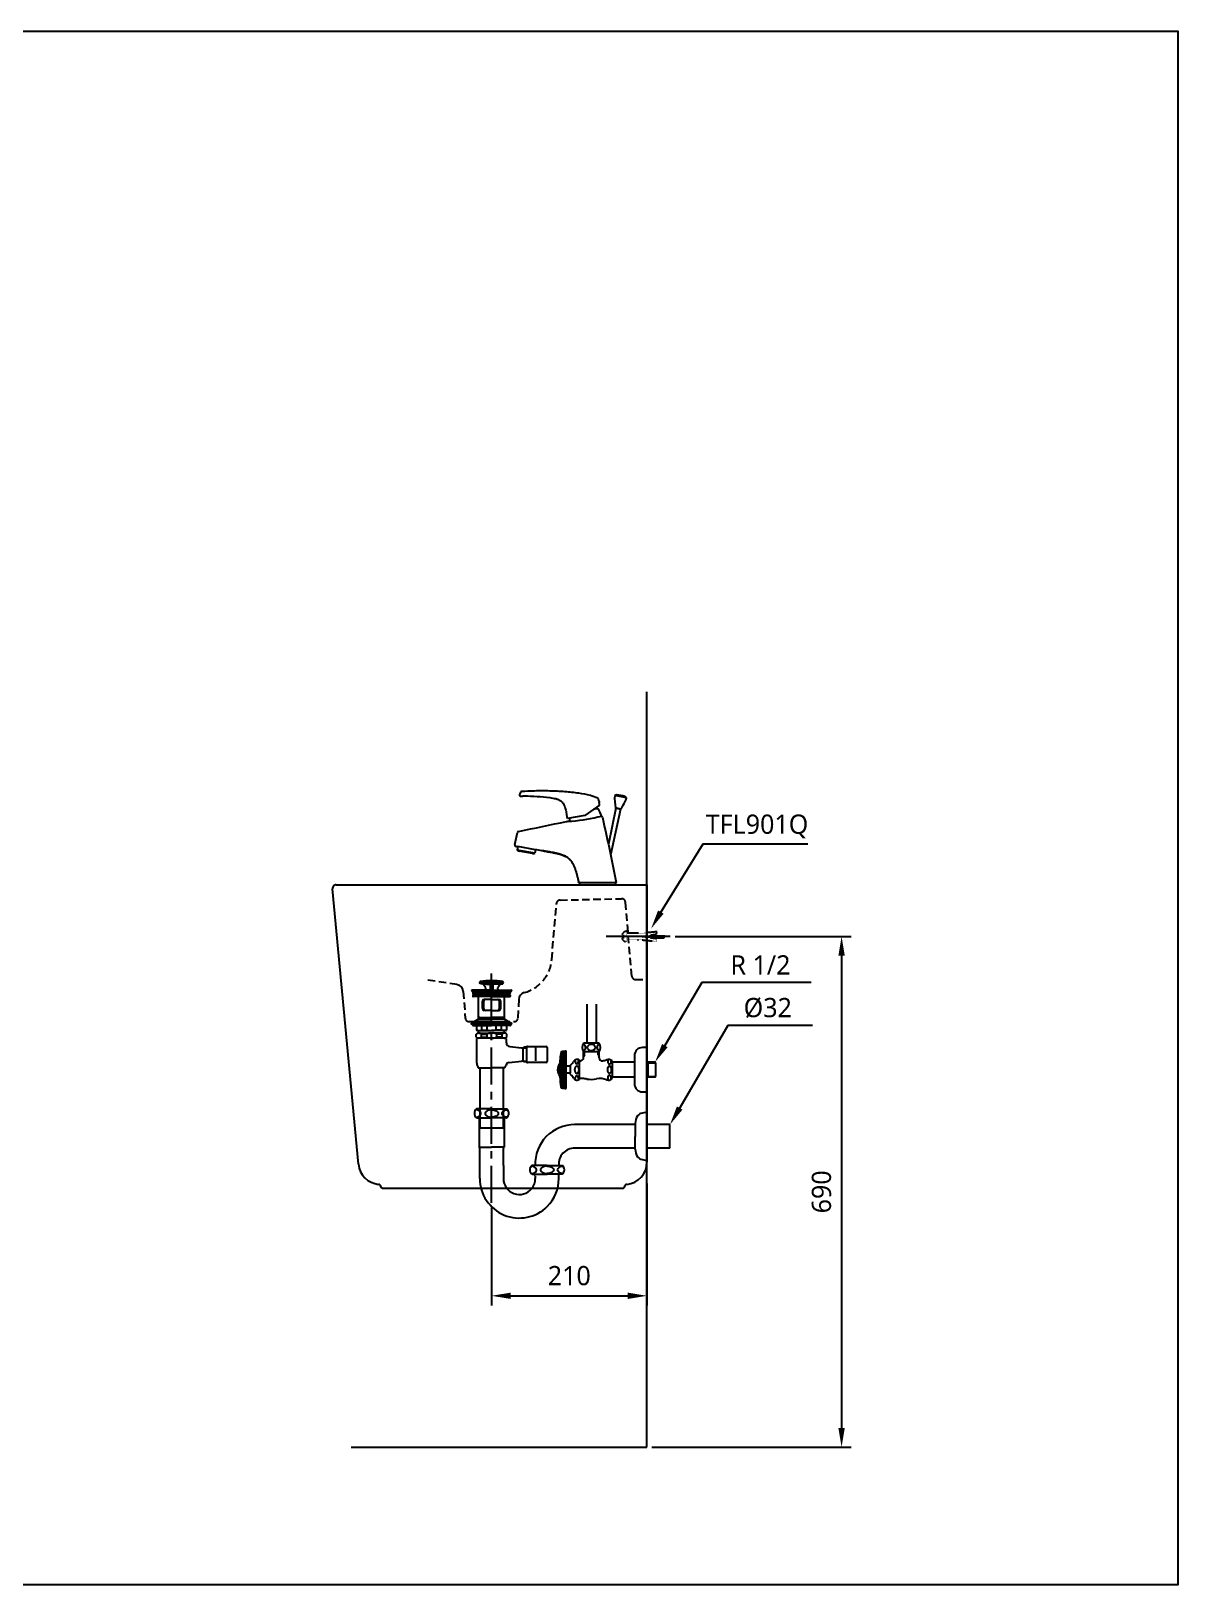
# Model space of a CAD drawing. Extents: x 7158 to 10258, y -4678 to -2578.
# Drawn here: x 8708 to 10258, y -4678 to -2578 of the extents above; entities that cross this region are included whole.
import ezdxf

# ---------------------------------------------------------------- set-up
doc = ezdxf.new("R2010")
doc.units = 0
doc.header["$LTSCALE"] = 20
doc.header["$MEASUREMENT"] = 0
for name, pattern in [('CENTER', [2, 1.25, -0.25, 0.25, -0.25]), ('CENTER2', [1.125, 0.75, -0.125, 0.125, -0.125]), ('HIDDEN', [0.375, 0.25, -0.125]), ('HIDDEN2', [0.1875, 0.125, -0.0625])]:
    doc.linetypes.add(name, pattern=pattern)
doc.layers.get('0').update_dxf_attribs({"linetype": 'CONTINUOUS'})
doc.layers.get('DEFPOINTS').update_dxf_attribs({"linetype": 'CONTINUOUS'})
for name, color, linetype in [('1', 1, 'CONTINUOUS'), ('3', 3, 'CONTINUOUS'), ('4', 4, 'CONTINUOUS'), ('5', 5, 'CONTINUOUS'), ('6', 6, 'CONTINUOUS'), ('7', 7, 'CONTINUOUS'), ('CENTER', 2, 'CENTER')]:
    doc.layers.add(name, color=color, linetype=linetype)
doc.styles.get("Standard").update_dxf_attribs({"font": 'NanumGothic.ttf'})
doc.dimstyles.get("Standard").update_dxf_attribs({"dimtxt": 2.5, "dimasz": 2, "dimexe": 2, "dimexo": 1, "dimgap": 1.5, "dimtad": 1, "dimdec": 0, "dimlfac": 10, "dimrnd": 0.5, "dimzin": 0, "dimdsep": 46, "dimtxsty": 'Standard', "dimcen": 0, "dimclrt": 2, "dimadec": 0, "dimazin": 0, "dimtfac": 1, "dimtdec": 0, "dimtmove": 0, "dimatfit": 3, "dimfxl": 0, "dimtolj": 1, "dimtzin": 0, "dimarcsym": 0})

# ---------------------------------------------------------------- blocks, each defined once
blk = doc.blocks.new('A$C0DEF28B4')
at = {"layer": '3'}
for p, q in [((12.5, 194.6), (11.3, 196.7)), ((11.4, 196.5), (27.5, 196.5)), ((27.5, 194.6), (12.5, 194.6)), ((15, 194.4), (25.7, 193.7)), ((19.2, 189.7), (16.5, 193.6)), ((27.5, 194.6), (25.7, 193.7)), ((25.7, 193.7), (25.7, 186)), ((27, 194.3), (26.5, 187.9)), ((43.6, 196.5), (27.5, 196.5)), ((27.5, 194.6), (29.2, 193.7)), ((27.5, 194.6), (42.5, 194.6)), ((28, 194.3), (28.4, 187.9)), ((40, 194.4), (29.2, 193.7)), ((29.2, 193.7), (29.2, 186)), ((35.8, 189.7), (38.5, 193.6)), ((42.5, 194.6), (43.7, 196.7)), ((0.5, 185.6), (0.5, 185)), ((0.5, 185), (2.6, 183.5)), ((0.5, 185), (27.5, 185)), ((10.2, 186), (0.9, 186)), ((2.2, 183.3), (2.2, 182)), ((2.2, 179), (2.2, 177.7)), ((8.5, 183.5), (2.4, 183.5)), ((27.5, 177.5), (2.4, 177.5)), ((27.5, 181.5), (2.7, 181.5)), ((27.5, 179.5), (2.7, 179.5)), ((8.5, 183.5), (27.5, 183.5)), ((10, 146.9), (10, 177.5)), ((27.5, 186), (10.2, 186)), ((15.1, 161), (15.1, 171)), ((16.9, 161), (16.9, 171)), ((17.1, 186), (18.6, 186.8)), ((27.5, 173.5), (17.6, 173.5)), ((26.5, 188), (27.5, 188)), ((26.8, 186), (26.5, 188)), ((28.4, 188), (27.5, 188)), ((27.5, 186), (44.8, 186)), ((54.5, 185), (27.5, 185)), ((46.5, 183.5), (27.5, 183.5)), ((27.5, 181.5), (52.3, 181.5)), ((27.5, 179.5), (52.3, 179.5)), ((27.5, 177.5), (52.6, 177.5)), ((27.5, 173.5), (37.4, 173.5)), ((28.2, 186), (28.4, 188)), ((37.9, 186), (36.4, 186.8)), ((38.1, 161), (38.1, 171)), ((39.9, 161), (39.9, 171)), ((44.8, 186), (54.1, 186)), ((45, 146.9), (45, 177.5)), ((46.5, 183.5), (52.6, 183.5)), ((54.5, 185), (52.4, 183.5)), ((52.8, 183.3), (52.8, 182)), ((52.8, 179), (52.8, 177.7)), ((54.5, 185.6), (54.5, 185)), ((10.7, 149), (10, 150.2)), ((10, 149), (27.5, 149)), ((10.7, 146.9), (10.7, 149)), ((27.5, 158.5), (17.6, 158.5)), ((27.5, 158.5), (37.4, 158.5)), ((45, 149), (27.5, 149)), ((44.3, 149), (45, 150.2)), ((44.3, 146.9), (44.3, 149)), ((10, 146.9), (0, 140.9)), ((0, 139.9), (0, 140.9)), ((0, 140.9), (27.5, 140.9)), ((10, 139.9), (0, 139.9)), ((1.8, 139.9), (1.8, 138.6)), ((2.3, 138.1), (7.3, 138.1)), ((6.8, 122.4), (6.8, 126.6)), ((7.3, 138.1), (7.3, 132)), ((7.3, 138.1), (27.5, 138.1)), ((8.3, 131.4), (7.3, 132)), ((8.3, 131.4), (9.7, 131.4)), ((9.7, 131.4), (27.5, 131.4)), ((10, 146.9), (27.5, 146.9)), ((45, 139.9), (10, 139.9)), ((10, 128), (10, 131.4)), ((10.1, 128), (27.3, 128)), ((13.5, 126.6), (13.5, 122.4)), ((13.5, 126.6), (20.9, 126.6)), ((14.1, 132), (14.1, 138.1)), ((14.1, 132), (21.5, 132)), ((20.9, 126.6), (20.9, 122.4)), ((21.5, 132), (21.5, 138.1)), ((45, 146.9), (27.5, 146.9)), ((55, 140.9), (27.5, 140.9)), ((47.7, 138.1), (27.5, 138.1)), ((45.3, 131.4), (27.5, 131.4)), ((44.9, 128), (27.7, 128)), ((33.5, 132), (33.5, 138.1)), ((40.9, 132), (33.5, 132)), ((41.5, 126.6), (34.1, 126.6)), ((34.1, 126.6), (34.1, 122.4)), ((40.9, 132), (40.9, 138.1)), ((41.5, 126.6), (41.5, 122.4)), ((45, 146.9), (55, 140.9)), ((45, 139.9), (55, 139.9)), ((45, 128), (45, 131.4)), ((46.7, 131.4), (45.3, 131.4)), ((46.7, 131.4), (47.7, 132)), ((52.7, 138.1), (47.7, 138.1)), ((47.7, 138.1), (47.7, 132)), ((48.2, 122.4), (48.2, 126.6)), ((53.2, 139.9), (53.2, 138.6)), ((55, 139.9), (55, 140.9)), ((7.5, 87.4), (7.5, 120)), ((27.5, 121), (8.5, 121)), ((13.5, 122.4), (20.9, 122.4)), ((44.9, 121), (27.5, 121)), ((41.5, 122.4), (34.1, 122.4)), ((44.3, 121), (44.9, 121)), ((44.9, 121), (45.3, 121)), ((46.5, 121), (45, 121)), ((47.5, 114.6), (47.5, 120)), ((52, 109.7), (68, 107.9)), ((70, 108.2), (75.1, 108.2)), ((70.2, 89.8), (70.2, 108.3)), ((71.5, 109), (71.5, 108.2)), ((75.2, 109), (71.5, 109)), ((75.1, 108.2), (75.1, 109.2)), ((75.1, 88.8), (75.1, 108.2)), ((75.9, 110), (101.1, 110)), ((87.5, 90.5), (87.5, 107.9)), ((102.6, 108.5), (102.6, 102.7)), ((51.4, 88.3), (68, 90.1)), ((70.2, 89.8), (75.1, 89.8)), ((71.5, 89), (71.5, 89.8)), ((75.2, 89), (71.5, 89)), ((101.1, 88), (75.9, 88)), ((102.6, 102.7), (102.6, 89.5)), ((9.5, 81), (27.5, 81)), ((11.6, 81), (11.6, 0)), ((45.5, 81), (27.5, 81)), ((43.4, 0), (43.4, 81)), ((11.6, 0), (43.4, 0))]:
    blk.add_line(p, q, dxfattribs=at)
for centre, radius, start, end in [((12.3, 196.5), 1.1, 97.3204, 169.4262), ((27.5, 78.6), 120, 90, 97.3204), ((14.9, 192.4), 2, 35.2023, 86.2618), ((17.6, 188.6), 2, 300, 35.2023), ((27.5, 78.6), 120, 82.6796, 90), ((37.4, 188.6), 2, 144.7977, 240), ((40.1, 192.4), 2, 93.7382, 144.7977), ((42.6, 196.5), 1.1, 10.5738, 82.6796), ((0.9, 185.6), 0.4, 90, 180), ((2.4, 183.3), 0.2, 90, 180), ((2.7, 182), 0.5, 180, 270), ((2.7, 179), 0.5, 90, 180), ((2.4, 177.7), 0.2, 180, 270), ((6, 180.5), 1, 270, 90), ((17.6, 171), 2.5, 90, 180), ((19.4, 171), 2.5, 90, 180), ((35.6, 171), 2.5, 0, 90), ((37.4, 171), 2.5, 0, 90), ((49, 180.5), 1, 90, 270), ((52.3, 182), 0.5, 270, 0), ((52.3, 179), 0.5, 0, 90), ((52.6, 183.3), 0.2, 0, 90), ((52.6, 177.7), 0.2, 270, 0), ((54.1, 185.6), 0.4, 0, 90), ((17.6, 161), 2.5, 180, 270), ((19.4, 161), 2.5, 180, 270), ((35.6, 161), 2.5, 270, 0), ((37.4, 161), 2.5, 270, 0), ((2.3, 138.6), 0.5, 180, 270), ((10.1, 123.3), 4.7, 43.9409, 136.0591), ((10.7, 141.6), 10.2, 250.5679, 289.4321), ((27, 114.4), 13.6, 89.0643, 116.6472), ((27.3, 160.9), 29.5, 258.5956, 270.3737), ((27.7, 160.9), 29.5, 269.6263, 281.4044), ((28, 114.4), 13.6, 63.3528, 90.9357), ((44.3, 141.6), 10.2, 250.5679, 289.4321), ((44.9, 123.3), 4.7, 43.9409, 136.0591), ((52.7, 138.6), 0.5, 270, 0), ((10.1, 125.7), 4.7, 223.9409, 316.0591), ((8.5, 120), 1, 90, 180), ((27, 134.6), 13.6, 243.3528, 270.9357), ((28, 134.6), 13.6, 269.0643, 296.6472), ((44.9, 125.7), 4.7, 223.9409, 316.0591), ((46.5, 120), 1, 0, 90), ((52.5, 114.6), 5, 180, 263.8845), ((68.4, 112.9), 5, 265.3322, 308.1927), ((75.9, 109.2), 0.8, 90, 180), ((101.1, 108.5), 1.5, 0, 90), ((20.5, 87.9), 13, 182.42, 212.3), ((34.5, 87.9), 13, 327.7, 345.0405), ((51.9, 83.3), 5, 96.1155, 165.0405), ((68.4, 85.1), 5, 51.8073, 94.6678), ((75.9, 88.8), 0.8, 180, 270), ((101.1, 89.5), 1.5, 270, 0)]:
    blk.add_arc(centre, radius, start, end, dxfattribs=at)
at = {"layer": '7', "extrusion": (0, 1, 0)}
blk.add_line((7, 143.4, -9.3), (48, 143.4, -9.3), dxfattribs=at)
blk.add_line((7, 143.4, -9.3), (48, 143.4, -9.3), dxfattribs=at)
blk = doc.blocks.new('A$C60C84702')
at = {"layer": '4'}
for p, q in [((6.7, 147.4), (2.4, 147.4)), ((6.7, 147.4), (2.4, 147.4)), ((22.9, 147.4), (6.7, 147.4)), ((22.9, 147.4), (6.7, 147.4)), ((22.9, 147.4), (39.2, 147.4)), ((22.9, 147.4), (39.2, 147.4)), ((39.2, 147.4), (43.5, 147.4)), ((39.2, 147.4), (43.5, 147.4)), ((2.8, 135.4), (2.4, 135.4)), ((2.8, 135.4), (22.9, 135.4)), ((6.1, 135.4), (6.1, 95.6)), ((43.1, 135.4), (22.9, 135.4)), ((39.7, 135.4), (39.7, 95.6)), ((43.1, 135.4), (43.5, 135.4)), ((6.1, 95.6), (22.9, 95.6)), ((7.1, 53.4), (7.1, 93.9)), ((39.7, 95.6), (22.9, 95.6)), ((38.8, 70.8), (38.8, 93.9)), ((38.8, 70.8), (38.8, 53.4)), ((81.6, 71.1), (77.3, 71.1)), ((97.9, 71.1), (81.6, 71.1)), ((97.9, 71.1), (97.9, 71.1)), ((98, 71.1), (97.9, 71.1)), ((98, 71.1), (114.3, 71.1)), ((114.3, 71.1), (118.6, 71.1)), ((77.7, 59.1), (97.9, 59.1)), ((81.1, 59.1), (81.1, 58.4)), ((82.1, 53.4), (82.1, 56.8)), ((118.2, 59.1), (98, 59.1)), ((113.8, 53.4), (113.8, 59.1))]:
    blk.add_line(p, q, dxfattribs=at)
for points in [[(8.7, 141.4, 0.155217), (8.1, 143.2, 0.106747), (6.1, 145.1, 0.073043), (3.3, 146.2, 0.028511), (1.6, 146.6, 0.059523)], [(1.6, 136.2, 0.028511), (3.3, 136.5, 0.073043), (6.1, 137.6, 0.106747), (8.1, 139.5, 0.155217), (8.7, 141.4, 0.155217)], [(14.7, 143.1, 0.32729), (14.7, 139.6, 0.106373), (16.7, 137.8, 0.071219), (19.4, 136.8, 0.057537), (22.9, 136.4, 0.057537)], [(22.9, 146.4, 0.057537), (19.4, 146, 0.071219), (16.7, 144.9, 0.106373), (14.7, 143.1, 0.159483)], [(22.9, 146.4, 0.057537), (19.4, 146, 0.071219), (16.7, 144.9, 0.106373), (14.7, 143.1, 0.159483)], [(22.9, 146.4, -0.057537), (26.5, 146, -0.071219), (29.2, 144.9, -0.106373), (31.2, 143.1, -0.159483)], [(22.9, 146.4, -0.057537), (26.5, 146, -0.071219), (29.2, 144.9, -0.106373), (31.2, 143.1, -0.159483)], [(31.2, 143.1, -0.32729), (31.2, 139.6, -0.106373), (29.2, 137.8, -0.071219), (26.5, 136.8, -0.057537), (22.9, 136.4, -0.057537)], [(37.1, 141.4, -0.155217), (37.7, 143.2, -0.106747), (39.8, 145.1, -0.073043), (42.5, 146.2, -0.028511), (44.3, 146.6, -0.059523)], [(44.3, 136.2, -0.028511), (42.5, 136.5, -0.073043), (39.8, 137.6, -0.106747), (37.7, 139.5, -0.155217), (37.1, 141.4, -0.155217)], [(83.7, 65.1, 0.155217), (83.1, 66.9, 0.106747), (81, 68.8, 0.073043), (78.2, 69.9, 0.028511), (76.5, 70.3, 0.059523)], [(76.5, 59.9, 0.028511), (78.2, 60.2, 0.073043), (81, 61.3, 0.106747), (83.1, 63.2, 0.155217), (83.7, 65.1, 0.155217)], [(89.6, 66.8, 0.32729), (89.6, 63.3, 0.106373), (91.6, 61.5, 0.071219), (94.3, 60.5, 0.057537), (97.9, 60.1, 0.057537)], [(97.9, 70.1, 0.05879), (94.3, 69.7, 0.071219), (91.6, 68.6, 0.106373), (89.6, 66.8, 0.159483)], [(97.9, 70.1, -0.05879), (101.6, 69.7, -0.071219), (104.3, 68.6, -0.106373), (106.3, 66.8, -0.159483)], [(106.3, 66.8, -0.32729), (106.3, 63.3, -0.106373), (104.3, 61.5, -0.071219), (101.6, 60.5, -0.057537), (98, 60.1, -0.057537)], [(112.2, 65.1, -0.155217), (112.8, 66.9, -0.106747), (114.9, 68.8, -0.073043), (117.6, 69.9, -0.028511), (119.4, 70.3, -0.059523)], [(119.4, 59.9, -0.028511), (117.6, 60.2, -0.073043), (114.9, 61.3, -0.106747), (112.8, 63.2, -0.155217), (112.2, 65.1, -0.155217)]]:
    blk.add_lwpolyline(points, format="xyb", dxfattribs=at)
for centre, radius, start, end in [((7.7, 141.4), 8, 131.4096, 228.5904), ((38.2, 141.4), 8, 311.4096, 48.5904), ((135.2, 72.9), 53.4, 90, 181.9326), ((7.1, 95.6), 1, 180, 238.7026), ((6.1, 93.9), 0.925, 0, 58.7026), ((39.7, 93.9), 0.925, 121.2974, 180), ((38.7, 95.6), 1, 301.2974, 0), ((135.2, 72.9), 21.6, 90, 184.7747), ((82.6, 65.1), 8, 131.4096, 228.5904), ((113.3, 65.1), 8, 311.4096, 48.5904), ((60.4, 53.4), 53.4, 180, 314.9403), ((60.4, 53.4), 21.6, 180, 320.796), ((60.4, 53.4), 21.6, 320.796, 0), ((65.1, 47.8), 19.2, 28.0637, 33.4561), ((60.4, 53.4), 53.4, 314.9403, 0)]:
    blk.add_arc(centre, radius, start, end, dxfattribs=at)
blk = doc.blocks.new('A$C7012546D')
at = {"layer": '4'}
for p, q in [((16, 65), (16, 0)), ((0, 49.9), (0, 32.5)), ((47.1, 48.4), (16, 48.4)), ((47.1, 16.6), (47.1, 48.4)), ((0, 15.1), (0, 32.5)), ((47.1, 16.6), (16, 16.6))]:
    blk.add_line(p, q, dxfattribs=at)
for centre, radius, start, end in [((11.3, 54.1), 10, 111.1927, 142.8035), ((17.5, 35), 30, 92.866, 109.0071), ((20, 49), 20, 146.2077, 177.4359), ((20, 16), 20, 182.5641, 213.7923), ((11.3, 10.9), 10, 217.1965, 248.8073), ((17.5, 30), 30, 250.9929, 267.134)]:
    blk.add_arc(centre, radius, start, end, dxfattribs=at)
blk = doc.blocks.new('*D47')
at = {"layer": '1', "color": 3, "lineweight": -2}
for p, q in [((9540.8, -4135.2), (9540.8, -4300.2)), ((9330.8, -4168.2), (9330.8, -4300.2)), ((9356.8, -4287.2), (9514.8, -4287.2))]:
    blk.add_line(p, q, dxfattribs=at)
at = {"layer": '1', "color": 3}
for points in [[(9356.8, -4282.9), (9356.8, -4291.5), (9330.8, -4287.2)], [(9514.8, -4282.9), (9514.8, -4291.5), (9540.8, -4287.2)]]:
    blk.add_solid(points, dxfattribs=at)
at = {"layer": 'DEFPOINTS', "color": 0}
for p in [(9540.8, -4128.7), (9330.8, -4161.7), (9540.8, -4287.2)]:
    blk.add_point(p, dxfattribs=at)
at = {"layer": '1', "color": 2, "insert": (9435.8, -4260.1), "char_height": 26, "attachment_point": 5}
blk.add_mtext('\\A1;210', dxfattribs=at)
blk = doc.blocks.new('*D48')
at = {"layer": '1', "color": 3, "lineweight": -2}
for p, q in [((9578.8, -3801.7), (9816.8, -3801.7)), ((9803.8, -3827.7), (9803.8, -4465.7)), ((9547.3, -4491.7), (9816.8, -4491.7))]:
    blk.add_line(p, q, dxfattribs=at)
at = {"layer": '1', "color": 3}
for points in [[(9799.5, -3827.7), (9808.2, -3827.7), (9803.8, -3801.7)], [(9799.5, -4465.7), (9808.2, -4465.7), (9803.8, -4491.7)]]:
    blk.add_solid(points, dxfattribs=at)
at = {"layer": 'DEFPOINTS', "color": 0}
for p in [(9572.3, -3801.7), (9540.8, -4491.7), (9803.8, -4491.7)]:
    blk.add_point(p, dxfattribs=at)
at = {"layer": '1', "color": 2, "insert": (9776.7, -4146.7), "char_height": 26, "attachment_point": 5, "rotation": 90}
blk.add_mtext('\\A1;690', dxfattribs=at)
blk = doc.blocks.new('A$C510B3A89')
at = {"layer": '1', "color": 7}
blk.add_line((87.4, 0), (136.2, 0), dxfattribs=at)
at = {"layer": '7'}
for p, q in [((114.8, 107.8), (94.8, 93.8)), ((114, 113), (114.3, 111)), ((138.2, 121.6), (135.2, 120.7)), ((151.3, 117.3), (135.2, 120.7)), ((138.2, 121.6), (138.2, 121.6)), ((148.9, 119.3), (149, 119.3)), ((149, 119.3), (151.3, 117.3)), ((94.8, 93.8), (71.3, 89.6)), ((112.1, 102.8), (106.2, 101.8)), ((112.4, 91.7), (117.7, 92.7)), ((136.9, 103.5), (126.6, 54.8)), ((142.8, 102.2), (129.6, 40.1)), ((143.4, 102.4), (136.3, 103.9)), ((136.7, 103.5), (137.9, 103.3)), ((141.8, 102.4), (137.9, 103.3)), ((141.8, 102.4), (142.9, 102.2)), ((4.4, 51.6), (3.5, 46.7)), ((4.4, 45.9), (3.5, 46.7)), ((27.1, 42.5), (3.5, 46.7)), ((28, 47.4), (4.4, 51.6)), ((4.4, 45.9), (6.1, 45.6)), ((24.3, 42.4), (6.1, 45.6)), ((23.9, 42.3), (6.5, 45.4)), ((24.3, 42.4), (26.1, 42.1)), ((26.1, 42.1), (27.1, 42.5)), ((28, 47.4), (27.1, 42.5)), ((28.5, 47.3), (28, 47.4)), ((126.6, 54.8), (137.2, 3)), ((86.4, 3), (86.3, 3.5)), ((87.4, 3), (87.4, 0)), ((136.2, 3), (136.2, 0))]:
    blk.add_line(p, q, dxfattribs=at)
at = {"layer": '7', "color": 7}
for p, q in [((86.4, 3), (115.5, 3)), ((115.5, 3), (137.2, 3))]:
    blk.add_line(p, q, dxfattribs=at)
at = {"layer": '7'}
for centre, radius, start, end in [((7.8, 121.4), 1.5, 154.2972, 270.8052), ((9.3, 124.4), 1.5, 93.6966, 151.3141), ((111.8, 115.8), 1.5, 12.9441, 66.1922), ((205.1, 117.1), 70, 177.0153, 190.8327), ((133.2, 71.8), 50, 71.7204, 84.2796), ((86, 142.4), 70, 325.1673, 338.9847), ((108.9, 87.5), 35, 175.6305, 182.5585), ((112.2, 102.3), 0.5, 34.0977, 100), ((83.6, 83), 35, 15.8809, 34.0977), ((116.7, 91), 2, 12.5419, 57.7542), ((136.8, 104), 0.5, 190.8327, 258), ((143, 102.7), 0.5, 258, 325.1673), ((5.5, 70.1), 2, 103.7822, 164.229), ((2, 54), 2, 167.6446, 258.9831), ((6.6, 45.9), 0.5, 206.8699, 260), ((24, 42.8), 0.5, 260, 313.1301)]:
    blk.add_arc(centre, radius, start, end, dxfattribs=at)
for points in [[(112.4, 117.2), (102.3, 120.6), (86.8, 123.7), (68, 125.7), (47.4, 126.7), (26.8, 126.7), (9.2, 125.9)], [(8, 125.2), (6.4, 122.1)], [(7.8, 119.9), (12.9, 120), (30.3, 119.5), (47.5, 117.8), (55.5, 116.4)], [(55.5, 116.4), (57.6, 115.9), (59.6, 115), (61.5, 113.9), (63.2, 112.5), (64.7, 110.9), (66, 109.2), (67, 107.2), (67.8, 105.2)], [(67.8, 105.2), (68.6, 102.3), (70, 96.1), (71.2, 89.8), (71.3, 89.6)], [(114, 113), (113.6, 114.6), (113.3, 116.2)], [(114.8, 108.1), (114.6, 108.8), (114.5, 109.6), (114.4, 110.2), (114.4, 110.6), (114.3, 110.9), (114.3, 111)], [(5, 72.1), (69.9, 85.6)], [(69.9, 85.6), (70.2, 85.6), (70.9, 85.7), (72.3, 85.8), (112.4, 91.7)], [(3.9, 51.6), (4.1, 51.6), (4.4, 51.6)], [(38.9, 45.7), (30.1, 47.1), (28.5, 47.3)], [(56, 42.6), (52.3, 43.4), (48.2, 44.2), (43.7, 44.9), (38.9, 45.7)], [(38.9, 45.7), (45, 44.7), (51, 43.6), (56, 42.6)], [(72.5, 36), (71, 37.1), (68.6, 38.5), (66.1, 39.6), (63.5, 40.5), (61, 41.3), (58.5, 42), (56, 42.6)], [(56, 42.6), (61.1, 41.3), (65.9, 39.7), (70, 37.7), (72.5, 36)], [(73.1, 35.4), (72.5, 36)], [(72.5, 36), (73.1, 35.4)], [(73.1, 35.4), (76.1, 32.2), (78.5, 28.4), (80.4, 24.4), (81.9, 20.3), (83.2, 16.1), (84.4, 11.9), (85.4, 7.7), (86.3, 3.5)]]:
    blk.add_spline(points, degree=3, dxfattribs=at)
for points in [[(114.8, 107.8), (114.8, 107.9), (114.8, 108), (114.8, 108.1)], [(118.6, 91.4), (121.3, 79.2), (123.9, 67), (126.6, 54.8)], [(0, 54.5), (1.2, 59.9), (2.4, 65.3), (3.6, 70.7)]]:
    blk.add_open_spline(points, degree=3, dxfattribs=at)
blk.add_open_spline([(1.6, 52.1), (1.9, 52), (2.7, 51.8), (3.5, 51.7), (3.9, 51.6)], degree=3, knots=[0.173317, 0.173317, 0.173317, 0.173317, 1.25795, 2.514058, 2.514058, 2.514058, 2.514058], dxfattribs=at)

msp = doc.modelspace()

# ---------------------------------------------------------------- linework, layer by layer
for p, q in [((9150.9, -4109.5), (9115.8, -3737.2)), ((9120.8, -3731.7), (9540.8, -3731.7)), ((9540.8, -3731.7), (9540.8, -4106.7)), ((9183.8, -4141.7), (9507.8, -4141.7))]:
    msp.add_line(p, q)
at = {"color": 2, "linetype": 'HIDDEN', "ltscale": 2}
for p, q in [((9520.3, -3855.3), (9511.7, -3755.1)), ((9525.3, -3859.7), (9540.8, -3859.7)), ((9292.6, -3875.9, 0), (9295.3, -3912.3)), ((9367.6, -3886.5), (9366.3, -3912.3)), ((9300.3, -3916.7), (9361.4, -3916.7))]:
    msp.add_line(p, q, dxfattribs=at)
at = {"color": 7, "linetype": 'CENTER2', "ltscale": 0.05}
msp.add_line((9572.3, -3801.7), (9485.7, -3801.7), dxfattribs=at)
at = {"color": 3}
for p, q in [((9614.9, -3863.8), (9561.9, -3954.2)), ((9762.8, -3863.8), (9614.9, -3863.8)), ((9650.2, -3922), (9582, -4038.6)), ((9764.3, -3922), (9650.2, -3922))]:
    msp.add_line(p, q, dxfattribs=at)
at = {"color": 7, "linetype": 'HIDDEN2', "ltscale": 0.05}
msp.add_lwpolyline([(9513.6, -3808.8), (9513.6, -3794.6, 0.316317), (9506.9, -3799.3), (9508.7, -3799.3), (9508.7, -3804.1), (9506.9, -3804.1, 0.316317)], format="xyb", close=True, dxfattribs=at)
for points in [[(9513.6, -3806.2), (9529.4, -3806.2), (9534.5, -3806.2), (9554.1, -3808.3), (9553.7, -3804.8), (9534.5, -3801.7), (9553.7, -3798.3), (9554.4, -3795.2), (9534.5, -3797.2), (9529.4, -3797.2), (9513.6, -3797.2)], [(9545.5, -3803.5), (9564.1, -3803.5), (9564, -3799.9), (9544.7, -3799.9)]]:
    msp.add_lwpolyline(points, dxfattribs=at)
for centre, radius, start, end in [((9120.8, -3736.7), 5, 90, 185.3868), ((9180.8, -4106.7), 30, 185.3868, 264.8944), ((9510.8, -4106.7), 30, 275.1056, 0), ((9177.9, -4139.6), 3, 8.3283, 84.8944), ((9513.7, -4139.6), 3, 95.1056, 171.6717), ((9183.8, -4138.7), 3, 188.3283, 270), ((9507.8, -4138.7), 3, 270, 351.6717)]:
    msp.add_arc(centre, radius, start, end)
at = {"color": 2, "linetype": 'HIDDEN', "ltscale": 2}
for centre, start, end in [((9525.3, -3854.7), 186.6044, 270), ((9300.3, -3911.7), 186.6755, 270), ((9361.4, -3911.7), 270, 353.3245)]:
    msp.add_arc(centre, 5, start, end, dxfattribs=at)
at = {"color": 2, "ltscale": 2}
for centre, start, end in [((9282.6, -3876.6, 0), 4.1889, 81.2204), ((9377.6, -3887), 104.852, 177.0931)]:
    msp.add_arc(centre, 10, start, end, dxfattribs=at)
at = {"layer": '1'}
for p, q in [((9540.8, -4491.7), (9540.8, -3471.1)), ((9140.8, -4491.7), (9540.8, -4491.7))]:
    msp.add_line(p, q, dxfattribs=at)
at = {"layer": '1', "color": 3}
for p, q in [((9616.3, -3676.7), (9556.5, -3773.7)), ((9758.2, -3676.7), (9616.3, -3676.7))]:
    msp.add_line(p, q, dxfattribs=at)
for points in [[(9563.3, -3770.7), (9555.8, -3766.4), (9546.4, -3791)], [(9568.7, -3951.2), (9561.2, -3946.8), (9551.8, -3971.4)], [(9588.8, -4035.6), (9581.3, -4031.2), (9571.9, -4055.8)]]:
    msp.add_solid(points, dxfattribs=at)
at = {"layer": '3', "color": 2, "linetype": 'HIDDEN', "ltscale": 2}
for p, q in [((9412.1, -3832.9), (9418.4, -3757)), ((9423.3, -3752.4), (9506.6, -3750.5)), ((9284.2, -3866.7, 0), (9244.6, -3860.6, 0))]:
    msp.add_line(p, q, dxfattribs=at)
for centre, radius, start, end in [((9423.4, -3757.4), 5, 91.322, 175.2121), ((9506.7, -3755.5), 5, 5.0457, 91.322), ((9362.2, -3829), 50, 284.852, 355.5513)]:
    msp.add_arc(centre, radius, start, end, dxfattribs=at)
at = {"layer": '4'}
for p, q in [((9524.8, -4055.8), (9443, -4055.8)), ((9524.8, -4087.6), (9443, -4087.6))]:
    msp.add_line(p, q, dxfattribs=at)
at = {"layer": '5'}
msp.add_lwpolyline([(7158.4, -2577.9), (10258.4, -2577.9), (10258.4, -4677.9), (7158.4, -4677.9)], close=True, dxfattribs=at)
at = {"layer": '6'}
for p, q in [((9459.3, -3892.9), (9459.3, -3945.7)), ((9472, -3892.9), (9472, -3945.7)), ((9472, -3945.7), (9455.2, -3945.7)), ((9476.2, -3945.7), (9472, -3945.7)), ((9424.8, -3957.7), (9424.8, -3981.7)), ((9425.4, -3957.2), (9426.2, -3957.2)), ((9426.2, -3957.2), (9426.7, -3956.7)), ((9426.2, -3957.2), (9426.2, -3981.7)), ((9426.7, -3956.7), (9426.7, -3981.7)), ((9426.7, -3956.7), (9429.9, -3956.7)), ((9426.7, -3957.1), (9430.2, -3957.1)), ((9426.7, -3958.1), (9430.2, -3958.1)), ((9426.7, -3959.1), (9430.2, -3959.1)), ((9426.7, -3960.1), (9430.2, -3960.1)), ((9426.7, -3961.1), (9430.2, -3961.1)), ((9426.7, -3962.1), (9430.2, -3962.1)), ((9426.7, -3963.1), (9430.2, -3963.1)), ((9426.7, -3964.1), (9430.2, -3964.1)), ((9426.7, -3965.1), (9430.2, -3965.1)), ((9426.7, -3966.1), (9430.2, -3966.1)), ((9426.7, -3967.1), (9430.2, -3967.1)), ((9426.7, -3968.1), (9430.2, -3968.1)), ((9430.2, -3956.4), (9430.2, -3956.2)), ((9430.2, -3956.2), (9431.7, -3956.2)), ((9430.2, -3956.4), (9430.2, -3981.7)), ((9431.7, -3957.2), (9431.7, -3956.2)), ((9431.7, -3981.7), (9431.7, -3957.2)), ((9449.8, -3969.7), (9449.8, -3969)), ((9476.2, -3957.7), (9455.2, -3957.7)), ((9455.2, -3965.2), (9455.2, -3957.7)), ((9456.4, -3961.7), (9455.2, -3963.9)), ((9456.4, -3961.7), (9455.2, -3961.7)), ((9456.4, -3961.7), (9456.4, -3957.7)), ((9474.9, -3961.7), (9474.9, -3957.7)), ((9474.9, -3961.7), (9476.2, -3963.9)), ((9476.2, -3961.7), (9474.9, -3961.7)), ((9476.2, -3965.6), (9476.2, -3957.7)), ((9523.8, -3962.7), (9523.8, -4000.7)), ((9540.8, -3951.7), (9534.8, -3951.7)), ((9540.8, -4011.7), (9540.8, -3951.7)), ((9424.8, -4005.7), (9424.8, -3981.7)), ((9426.2, -4006.2), (9426.2, -3981.7)), ((9426.7, -3969.1), (9430.2, -3969.1)), ((9426.7, -3970.1), (9430.2, -3970.1)), ((9426.7, -3971.1), (9430.2, -3971.1)), ((9426.7, -3972.1), (9430.2, -3972.1)), ((9426.7, -3973.1), (9430.2, -3973.1)), ((9426.7, -3974.1), (9430.2, -3974.1)), ((9426.7, -3975.1), (9430.2, -3975.1)), ((9426.7, -3976.1), (9430.2, -3976.1)), ((9426.7, -3977.1), (9430.2, -3977.1)), ((9426.7, -3978.1), (9430.2, -3978.1)), ((9426.7, -3979.1), (9430.2, -3979.1)), ((9426.7, -3980.1), (9430.2, -3980.1)), ((9426.7, -3981.1), (9430.2, -3981.1)), ((9426.7, -4006.7), (9426.7, -3981.7)), ((9426.7, -3982.3), (9430.2, -3982.3)), ((9426.7, -3983.3), (9430.2, -3983.3)), ((9426.7, -3984.3), (9430.2, -3984.3)), ((9426.7, -3985.3), (9430.2, -3985.3)), ((9426.7, -3986.3), (9430.2, -3986.3)), ((9426.7, -3987.3), (9430.2, -3987.3)), ((9426.7, -3988.3), (9430.2, -3988.3)), ((9426.7, -3989.3), (9430.2, -3989.3)), ((9430.2, -4007), (9430.2, -3981.7)), ((9436.8, -3976.9), (9431.7, -3976.9)), ((9431.7, -4007.2), (9431.7, -3981.7)), ((9436.8, -3986.4), (9431.7, -3986.4)), ((9436.8, -3976), (9436.8, -3976.9)), ((9436.8, -3976.9), (9436.8, -3986.4)), ((9436.8, -3987.4), (9436.8, -3986.4)), ((9441.7, -3970.4), (9441.1, -3971.3)), ((9449.8, -3993.7), (9449.8, -3969.7)), ((9450.7, -3969.7), (9449.8, -3969.7)), ((9450.7, -3970.4), (9449.8, -3970.4)), ((9450.7, -3970.4), (9452, -3969.5)), ((9450.7, -3970.4), (9450.7, -3969.7)), ((9493.7, -3972.4), (9493.7, -3969.7)), ((9523.8, -3971.4), (9493.7, -3971.4)), ((9493.7, -3972.4), (9493.7, -3990.9)), ((9551.8, -3971.4), (9540.8, -3971.4)), ((9540.8, -3972.1), (9540.8, -3991.3)), ((9542.3, -3972.4), (9541.3, -3971.4)), ((9542.3, -3991.9), (9542.3, -3971.4)), ((9542.3, -3972.4), (9552.8, -3972.4)), ((9552.8, -3972.4), (9551.8, -3971.4)), ((9552.7, -3990.9), (9552.7, -3972.4)), ((9425.4, -4006.2), (9426.2, -4006.2)), ((9426.2, -4006.2), (9426.7, -4006.7)), ((9426.7, -3990.3), (9430.2, -3990.3)), ((9426.7, -3991.3), (9430.2, -3991.3)), ((9426.7, -3992.3), (9430.2, -3992.3)), ((9426.7, -3993.3), (9430.2, -3993.3)), ((9426.7, -3994.3), (9430.2, -3994.3)), ((9426.7, -3995.3), (9430.2, -3995.3)), ((9426.7, -3996.3), (9430.2, -3996.3)), ((9426.7, -3997.3), (9430.2, -3997.3)), ((9426.7, -3998.3), (9430.2, -3998.3)), ((9426.7, -3999.3), (9430.2, -3999.3)), ((9426.7, -4000.3), (9430.2, -4000.3)), ((9426.7, -4001.3), (9430.2, -4001.3)), ((9426.7, -4002.3), (9430.2, -4002.3)), ((9426.7, -4003.3), (9430.2, -4003.3)), ((9426.7, -4004.3), (9430.2, -4004.3)), ((9426.7, -4005.3), (9430.2, -4005.3)), ((9426.7, -4006.3), (9430.2, -4006.3)), ((9426.7, -4006.7), (9429.9, -4006.7)), ((9430.2, -4007.2), (9430.2, -4007)), ((9430.2, -4007.2), (9431.7, -4007.2)), ((9441.7, -3993), (9441.1, -3992.1)), ((9450.7, -3992.9), (9449.8, -3992.9)), ((9453.4, -3993.7), (9449.8, -3993.7)), ((9449.8, -3994.4), (9449.8, -3993.7)), ((9450.7, -3992.9), (9452, -3993.7)), ((9450.7, -3993.7), (9450.7, -3992.9)), ((9493.7, -3993.7), (9493.7, -3990.9)), ((9523.8, -3991.9), (9493.7, -3991.9)), ((9493.7, -3991.9), (9493.7, -3992.1)), ((9493.7, -3993.7), (9493.7, -3992.1)), ((9551.8, -3991.9), (9540.8, -3991.9)), ((9541.3, -3991.9), (9542.3, -3990.9)), ((9542.3, -3990.9), (9552.8, -3990.9)), ((9551.8, -3991.9), (9552.8, -3990.9)), ((9534.8, -4011.7), (9540.8, -4011.7))]:
    msp.add_line(p, q, dxfattribs=at)
for centre, radius, start, end in [((9463.2, -3951.7), 10, 143.1301, 216.8699), ((9468.2, -3951.7), 10, 323.1301, 36.8699), ((9567.7, -3981.7), 145, 170.5066, 178.0569), ((9425.4, -3957.9), 0.7, 90, 170.5066), ((9429.9, -3956.4), 0.3, 270, 0), ((9446.3, -3973.1), 5.36, 49.5694, 150), ((9450.7, -3965.2), 4.5, 270, 0), ((9480.2, -3965.6), 4, 180, 277.7117), ((9477.4, -3945), 24.8, 277.7117, 290.9661), ((9488.8, -3974.7), 7, 45.4871, 110.9661), ((9534.8, -3962.7), 11, 90, 180), ((9433.9, -3981.7), 14, 141.7859, 179.7527), ((9433.9, -3981.6), 14, 180.2473, 218.2141), ((9567.7, -3981.7), 145, 178.0569, 189.4934), ((9429, -3964.3), 14, 303.8098, 330), ((9429, -3999.1), 14, 30, 56.1902), ((9425.4, -4005.5), 0.7, 189.4934, 270), ((9429.9, -4007), 0.3, 0, 90), ((9446.3, -3990.3), 5.36, 210, 310.4306), ((9453.4, -4031.7), 38, 80.6952, 90), ((9465.7, -3956.7), 38, 260.6952, 280.7373), ((9477.4, -4018.4), 24.8, 69.0339, 100.7373), ((9488.8, -3988.7), 7, 249.0339, 314.5), ((9534.8, -4000.7), 11, 180, 270)]:
    msp.add_arc(centre, radius, start, end, dxfattribs=at)
for centre, major_axis, ratio, start_param, end_param in [((9452.9, -3951.5), (-5.23, 0), 0.866391, 1.800504, 4.443058), ((9478.4, -3951.5), (-5.23, 0), 0.866391, -1.317473, 1.357378), ((9446, -3968.1), (0, 5.4), 0.478204, 1.649187, 4.692658), ((9490.1, -3969.2), (0, 5.22), 0.46009, 1.292018, 4.793095), ((9446, -3995), (0, 5.4), 0.478204, 4.6817, 7.825213), ((9490.1, -3994.1), (0, 5.22), 0.46009, 4.613779, 8.15122)]:
    msp.add_ellipse(centre, major_axis=major_axis, ratio=ratio, start_param=start_param, end_param=end_param, dxfattribs=at)
for centre, major_axis, ratio in [((9465.7, -3951.5), (5.23, 0), 0.866391), ((9446, -3981.7), (0, -5.4), 0.478204), ((9490.1, -3981.7), (0, -5.22), 0.46009)]:
    msp.add_ellipse(centre, major_axis=major_axis, ratio=ratio, dxfattribs=at)
at = {"layer": 'CENTER', "color": 2, "linetype": 'CENTER', "ltscale": 2}
msp.add_line((9330.8, -4161.7), (9330.8, -3845.4), dxfattribs=at)

# ---------------------------------------------------------------- block references
at = {"layer": '1'}
for name, p in [('A$C510B3A89', (9362, -3731.7)), ('A$C0DEF28B4', (9303.3, -4060.1, 9.3)), ('A$C60C84702', (9307.9, -4182.1)), ('A$C7012546D', (9524.8, -4104.2))]:
    msp.add_blockref(name, p, dxfattribs=at)

# ---------------------------------------------------------------- texts
at = {"layer": '1', "color": 2, "char_height": 26, "attachment_point": 5}
for s, insert in [('TFL901Q', (9689.5, -3652.9)), ('R 1/2', (9694.2, -3840)), ('%%C32', (9704.1, -3898.2))]:
    msp.add_mtext(s, dxfattribs=dict(at, insert=insert))

# ---------------------------------------------------------------- dimensions: what is measured, and where the dimension line sits
at = {"layer": '1'}
dim = msp.add_linear_dim(base=(9803.8, -4491.7), p1=(9572.3, -3801.7), p2=(9540.8, -4491.7), angle=90, dimstyle='Standard', override={"dimscale": 1.3, "dimtxt": 20, "dimasz": 20, "dimexe": 10, "dimexo": 5, "dimgap": 10, "dimlfac": 1, "dimzin": 8, "dimclrd": 3, "dimclre": 3, "dimfxl": 1.25, "dimarcsym": 1}, dxfattribs=at)
dim.commit()
dim.dimension.update_dxf_attribs({"geometry": '*D48', "text_midpoint": (9776.7, -4146.7)})
dim = msp.add_linear_dim(base=(9540.8, -4287.2), p1=(9330.8, -4161.7), p2=(9540.8, -4128.7), dimstyle='Standard', override={"dimscale": 1.3, "dimtxt": 20, "dimasz": 20, "dimexe": 10, "dimexo": 5, "dimgap": 10, "dimlfac": 1, "dimzin": 8, "dimclrd": 3, "dimclre": 3, "dimfxl": 1.25, "dimarcsym": 1}, dxfattribs=at)
dim.commit()
dim.dimension.update_dxf_attribs({"geometry": '*D47', "text_midpoint": (9435.8, -4260.1)})

doc.saveas('drawing.dxf')
